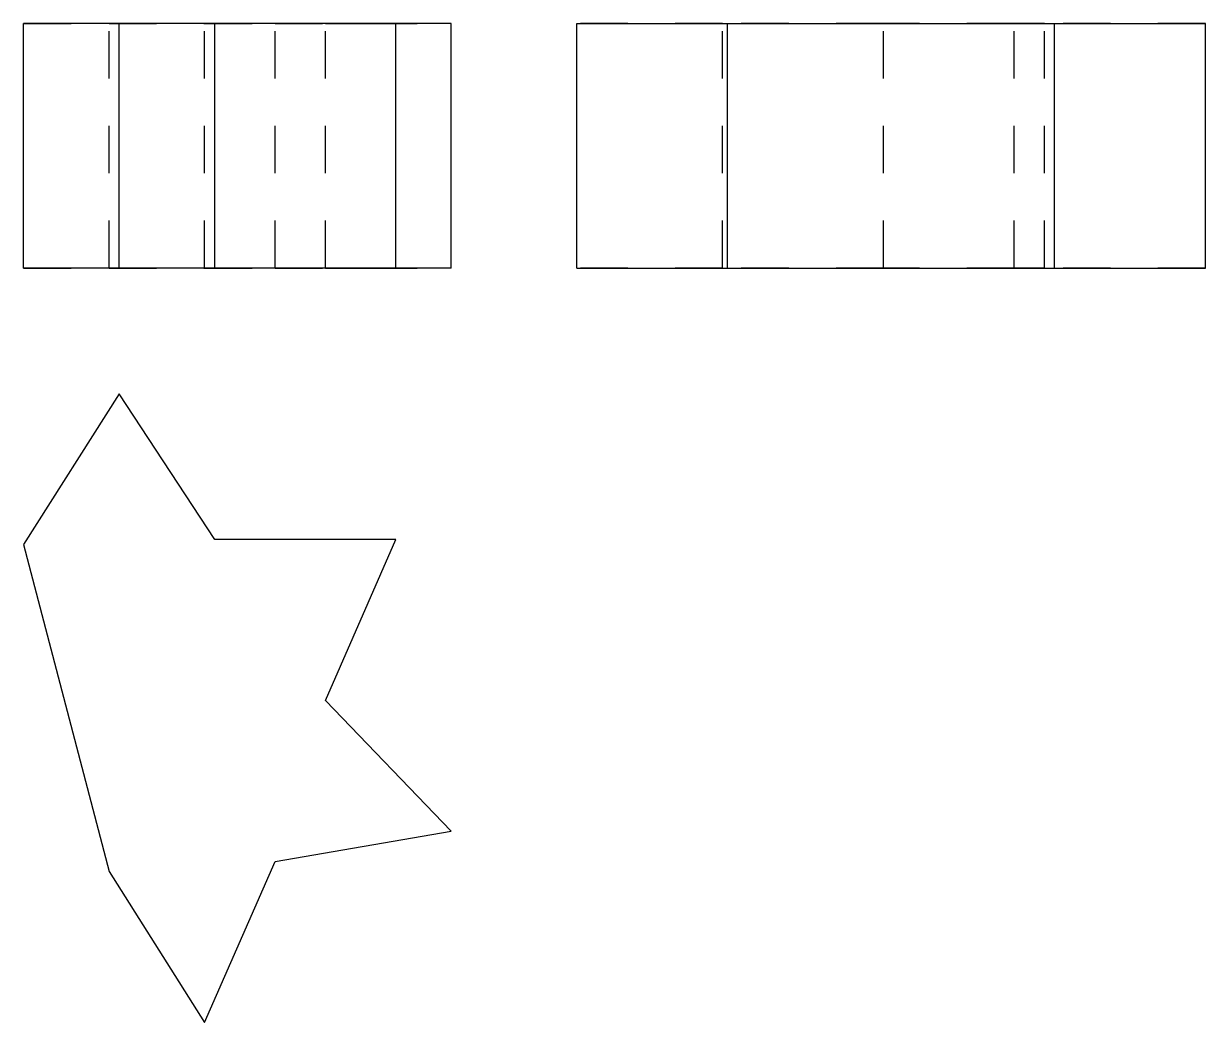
# Model space of a CAD drawing. Extents: x 0 to 2.49, y 0 to 2.11.
import ezdxf

# ---------------------------------------------------------------- set-up
doc = ezdxf.new("R2010")
doc.units = 0
doc.linetypes.add('HIDDEN', pattern=[0.066303, 0.044224, -0.022079])
for name, color, linetype in [('FRONT', 7, 'CONTINUOUS'), ('FRONT_HID', 7, 'HIDDEN'), ('LEFT', 7, 'CONTINUOUS'), ('LEFT_HID', 7, 'HIDDEN'), ('TOP', 7, 'CONTINUOUS')]:
    doc.layers.add(name, color=color, linetype=linetype)

msp = doc.modelspace()

# ---------------------------------------------------------------- linework, layer by layer
at = {"layer": 'FRONT'}
for p, q in [((0, 1.591283), (0, 2.106908)), ((0.201563, 2.106908), (0, 2.106908)), ((0.403125, 2.106908), (0.201563, 2.106908)), ((0.201563, 1.591283), (0.201563, 2.106908)), ((0.785033, 2.106908), (0.403125, 2.106908)), ((0.403125, 1.591283), (0.403125, 2.106908)), ((0.901727, 2.106908), (0.785033, 2.106908)), ((0.785033, 1.591283), (0.785033, 2.106908)), ((0.901727, 1.591283), (0.901727, 2.106908)), ((0.201563, 1.591283), (0, 1.591283)), ((0.403125, 1.591283), (0.201563, 1.591283)), ((0.785033, 1.591283), (0.403125, 1.591283)), ((0.901727, 1.591283), (0.785033, 1.591283))]:
    msp.add_line(p, q, dxfattribs=at)
at = {"layer": 'FRONT_HID', "linetype": 'HIDDEN'}
for p, q in [((0, 2.106908), (0.180345, 2.106908)), ((0.180345, 1.591283), (0.180345, 2.106908)), ((0.180345, 2.106908), (0.381908, 2.106908)), ((0.381908, 1.591283), (0.381908, 2.106908)), ((0.381908, 2.106908), (0.530428, 2.106908)), ((0.530428, 1.591283), (0.530428, 2.106908)), ((0.530428, 2.106908), (0.901727, 2.106908)), ((0.785033, 2.106908), (0.636513, 2.106908)), ((0.636513, 1.591283), (0.636513, 2.106908)), ((0.636513, 2.106908), (0.785033, 2.106908)), ((0, 1.591283), (0.180345, 1.591283)), ((0.180345, 1.591283), (0.381908, 1.591283)), ((0.381908, 1.591283), (0.530428, 1.591283)), ((0.530428, 1.591283), (0.901727, 1.591283)), ((0.785033, 1.591283), (0.636513, 1.591283)), ((0.636513, 1.591283), (0.785033, 1.591283))]:
    msp.add_line(p, q, dxfattribs=at)
at = {"layer": 'LEFT'}
for p, q in [((1.166941, 1.591283), (1.166941, 2.106908)), ((1.166941, 2.106908), (1.485197, 2.106908)), ((1.485197, 1.591283), (1.485197, 2.106908)), ((1.485197, 2.106908), (2.174753, 2.106908)), ((2.174753, 1.591283), (2.174753, 2.106908)), ((2.174753, 2.106908), (2.49301, 2.106908)), ((2.49301, 1.591283), (2.49301, 2.106908)), ((1.166941, 1.591283), (1.485197, 1.591283)), ((1.485197, 1.591283), (2.174753, 1.591283)), ((2.174753, 1.591283), (2.49301, 1.591283))]:
    msp.add_line(p, q, dxfattribs=at)
at = {"layer": 'LEFT_HID', "linetype": 'HIDDEN'}
for p, q in [((1.474589, 2.106908), (1.166941, 2.106908)), ((1.814062, 2.106908), (1.474589, 2.106908)), ((1.474589, 1.591283), (1.474589, 2.106908)), ((1.474589, 1.591283), (1.474589, 2.106908)), ((2.089885, 2.106908), (1.814062, 2.106908)), ((1.814062, 1.591283), (1.814062, 2.106908)), ((2.153536, 2.106908), (2.089885, 2.106908)), ((2.089885, 1.591283), (2.089885, 2.106908)), ((2.49301, 2.106908), (2.153536, 2.106908)), ((2.153536, 1.591283), (2.153536, 2.106908)), ((1.474589, 1.591283), (1.166941, 1.591283)), ((1.814062, 1.591283), (1.474589, 1.591283)), ((2.089885, 1.591283), (1.814062, 1.591283)), ((2.153536, 1.591283), (2.089885, 1.591283)), ((2.49301, 1.591283), (2.153536, 1.591283))]:
    msp.add_line(p, q, dxfattribs=at)
at = {"layer": 'TOP'}
for p, q in [((0.201563, 1.326069), (0, 1.007813)), ((0.403125, 1.018421), (0.201563, 1.326069)), ((0, 1.007813), (0.180345, 0.318257)), ((0.785033, 1.018421), (0.403125, 1.018421)), ((0.636513, 0.678947), (0.785033, 1.018421)), ((0.901727, 0.403125), (0.636513, 0.678947)), ((0.530428, 0.339474), (0.901727, 0.403125)), ((0.381908, 0), (0.530428, 0.339474)), ((0.180345, 0.318257), (0.381908, 0))]:
    msp.add_line(p, q, dxfattribs=at)

doc.saveas('drawing.dxf')
